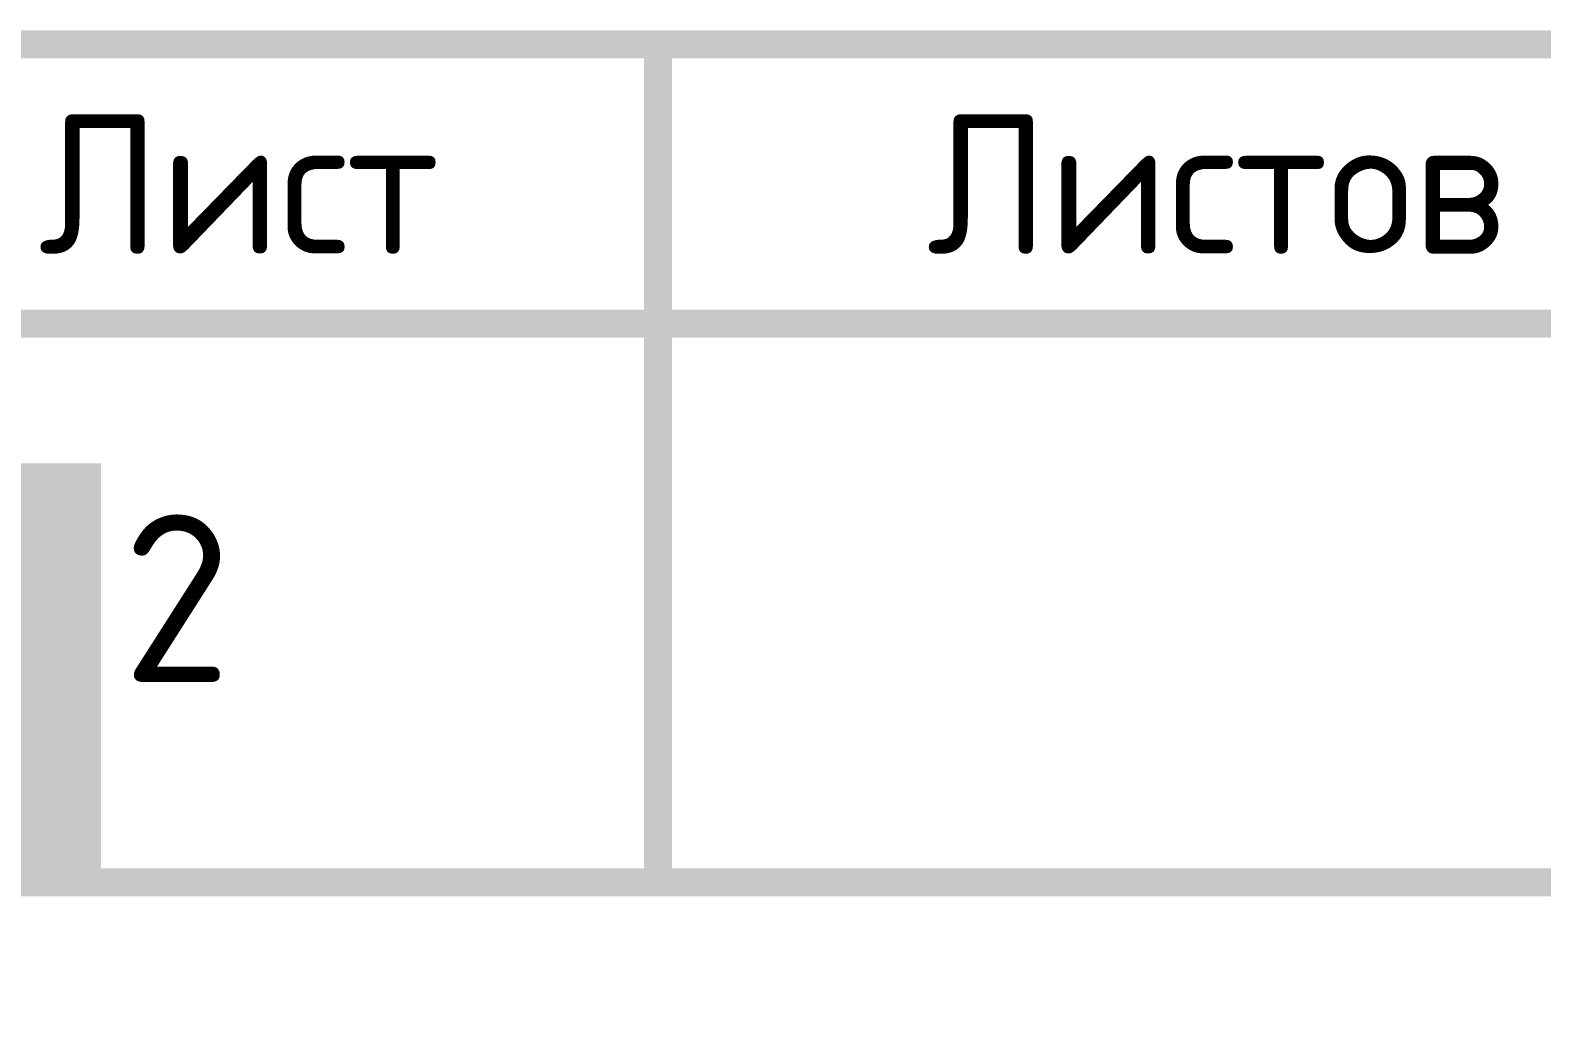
# Model space of a CAD drawing. Header units: metres. Extents: x 1981 to 7362, y 1229 to 3678.
# Drawn here: x 2862.32 to 2889.38, y 1997.8 to 2015.49 of the extents above; entities that cross this region are included whole.
import ezdxf
from ezdxf.enums import TextEntityAlignment as Align

# ---------------------------------------------------------------- set-up
doc = ezdxf.new("R2018")
doc.units = ezdxf.units.M
doc.layers.add('Форматы', color=7, linetype='Continuous')
doc.styles.add('GOST-2.304_Type-B', font='GOST Common.ttf')
doc.styles.get("Standard").update_dxf_attribs({"font": 'GOST Common.ttf'})

# ---------------------------------------------------------------- blocks, each defined once
blk = doc.blocks.new('*U143')
at = {"style": 'GOST-2.304_Type-B'}
blk.add_attdef('РАЗРАБОТАЛ', text='', height=2.5, dxfattribs=at).set_placement((250.501, -264.224), align=Align.MIDDLE_LEFT)
at = {"style": 'GOST-2.304_Type-B', "flags": 8}
for tag, height, p in [('ДАТА', 2.5, (290.074, -264.402)), ('ЛИСТ', 3, (386.388, -271.915)), ('ЛИСТОВ', 3, (403.888, -271.915)), ('ФОРМАТ', 3, (380.972, -294.745))]:
    blk.add_attdef(tag, text='', height=height, dxfattribs=at).set_placement(p, align=Align.MIDDLE_CENTER)
at = {"style": 'GOST-2.304_Type-B'}
blk.add_attdef('ПРОВЕРИЛ', (250.749, -270.729), '', height=2.5, dxfattribs=at)
at = {"lineweight": 30, "flags": 104}
for tag, p in [('ТЕПЛОВЫЕ_СЕТИ', (330, -269.5)), ('ИМЯ_ЧЕРТЕЖА', (330, -284.5))]:
    blk.add_attdef(tag, text='', height=3, dxfattribs=at).set_placement(p, align=Align.MIDDLE_CENTER)
blk = doc.blocks.new('*U142')
at = {"const_width": 0.5}
for points in [[(20, -262), (205, -262)], [(185, -262), (185, -277)], [(155, -267), (205, -267)], [(85, -277), (205, -277)]]:
    blk.add_lwpolyline(points, dxfattribs=at)
at = {"style": 'GOST-2.304_Type-B'}
for s, p in [('Лист', (177.5, -264.5)), ('Листов', (195, -264.5))]:
    blk.add_text(s, height=2.5, dxfattribs=at).set_placement(p, align=Align.MIDDLE_CENTER)
blk.add_attdef('РАЗРАБОТАЛ', text='', height=2.5, dxfattribs=at).set_placement((40.501, -264.224), align=Align.MIDDLE_LEFT)
at = {"style": 'GOST-2.304_Type-B', "flags": 8}
for tag, height, p in [('ДАТА', 2.5, (80.074, -264.402)), ('ЛИСТ', 3, (176.388, -271.915)), ('ЛИСТОВ', 3, (193.888, -271.915)), ('ФОРМАТ', 3, (170.972, -294.745))]:
    blk.add_attdef(tag, text='', height=height, dxfattribs=at).set_placement(p, align=Align.MIDDLE_CENTER)
at = {"style": 'GOST-2.304_Type-B'}
blk.add_attdef('ПРОВЕРИЛ', (40.749, -270.729), '', height=2.5, dxfattribs=at)
at = {"lineweight": 30, "flags": 104}
for tag, p in [('ТЕПЛОВЫЕ_СЕТИ', (120, -269.5)), ('ИМЯ_ЧЕРТЕЖА', (120, -284.5))]:
    blk.add_attdef(tag, text='', height=3, dxfattribs=at).set_placement(p, align=Align.MIDDLE_CENTER)

msp = doc.modelspace()

# ---------------------------------------------------------------- block references
at = {"layer": 'Форматы'}
ref = msp.add_blockref('*U143', (2228.058, 2277.24), dxfattribs=at)
lines = msp.add_mtext('Тепломеханические решения тепловых сетей', dxfattribs={"layer": '0', "insert": (2558.058, 2007.74), "char_height": 70, "attachment_point": 1})
ref.add_attrib('ТЕПЛОВЫЕ_СЕТИ', '', (2558.058, 2007.74), dxfattribs={"flags": 104}).embed_mtext(lines)
ref = msp.add_blockref('*U142', (2688.556, 2277.24), dxfattribs=at)
ref.add_attrib('ЛИСТ', '2', dxfattribs={"layer": '0', "height": 3, "style": 'GOST-2.304_Type-B'}).set_placement((2864.943, 2005.325), align=Align.MIDDLE_CENTER)
lines = msp.add_mtext('Тепломеханические решения тепловых сетей', dxfattribs={"layer": '0', "insert": (2808.556, 2007.74), "char_height": 70, "attachment_point": 1})
ref.add_attrib('ТЕПЛОВЫЕ_СЕТИ', '', (2808.556, 2007.74), dxfattribs={"flags": 104}).embed_mtext(lines)

doc.saveas('drawing.dxf')
